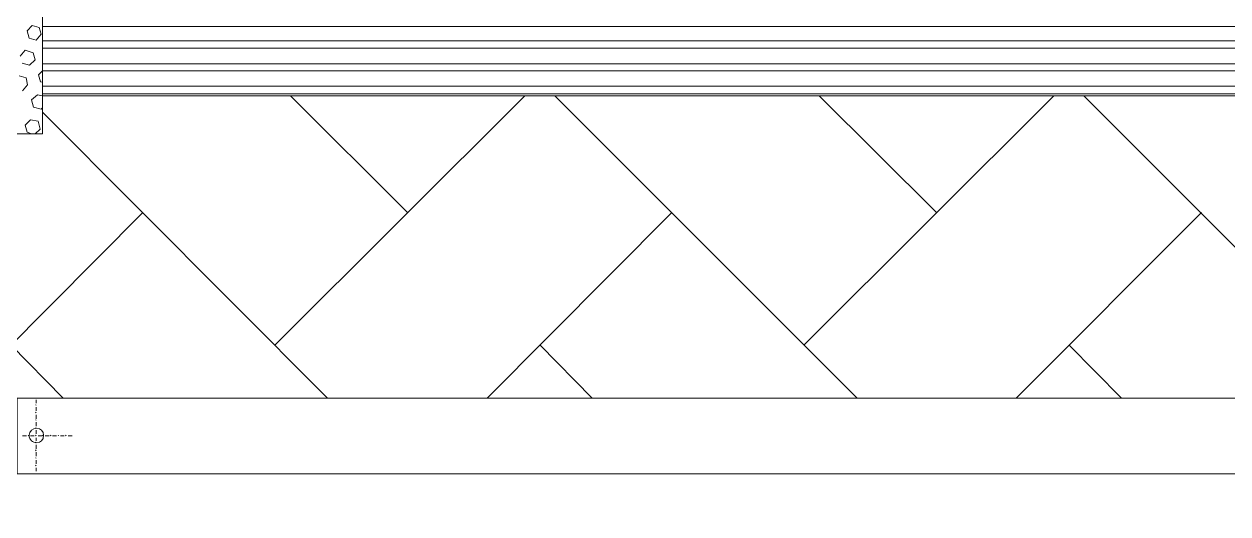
# Model space of a CAD drawing. Header units: millimetres. Extents: x 2928 to 3112, y 1220 to 1280.
# Drawn here: x 2957.231 to 2961.252, y 1262.905 to 1264.54 of the extents above; entities that cross this region are included whole.
import ezdxf

# ---------------------------------------------------------------- set-up
doc = ezdxf.new("R2010")
doc.units = ezdxf.units.MM

msp = doc.modelspace()

# ---------------------------------------------------------------- linework, layer by layer
at = {"color": 7, "linetype": 'Continuous', "lineweight": 5, "true_color": 0x000007}
msp.add_lwpolyline([(2957.29321, 1264.17395), (2954.77318, 1264.17395), (2954.77318, 1264.67729), (2957.29321, 1264.67729)], close=True, dxfattribs=at)
at = {"color": 9, "linetype": 'Continuous', "lineweight": 13, "true_color": 0xbababa}
for points in [[(2957.24154, 1264.51729), (2957.25821, 1264.53562), (2957.25821, 1264.53562)], [(2957.24821, 1264.49229), (2957.24154, 1264.51729), (2957.24154, 1264.51729)], [(2957.28155, 1264.52895), (2957.25821, 1264.53562), (2957.25821, 1264.53562)], [(2957.28821, 1264.50562), (2957.28155, 1264.52895), (2957.28155, 1264.52895)], [(2957.29321, 1264.53229), (2983.03191, 1264.53229), (2983.03191, 1264.53229)], [(2957.27155, 1264.48562), (2957.24821, 1264.49229), (2957.24821, 1264.49229)], [(2957.27155, 1264.48562), (2957.28821, 1264.50562), (2957.28821, 1264.50562)], [(2957.29321, 1264.48395), (2983.03191, 1264.48395), (2983.03191, 1264.48395)], [(2957.21821, 1264.43229), (2957.23488, 1264.45229), (2957.23488, 1264.45229)], [(2957.26155, 1264.44395), (2957.23488, 1264.45229), (2957.23488, 1264.45229)], [(2957.26821, 1264.42062), (2957.26155, 1264.44395), (2957.26155, 1264.44395)], [(2957.29321, 1264.45895), (2983.03191, 1264.45895), (2983.03191, 1264.45895)], [(2957.24988, 1264.40229), (2957.22488, 1264.40895), (2957.22488, 1264.40895)], [(2957.24988, 1264.40229), (2957.26821, 1264.42062), (2957.26821, 1264.42062)], [(2957.29321, 1264.40729), (2983.03191, 1264.40729), (2983.03191, 1264.40729)], [(2957.23821, 1264.36062), (2957.21488, 1264.36728), (2957.21488, 1264.36728)], [(2957.24321, 1264.33728), (2957.23821, 1264.36062), (2957.23821, 1264.36062)], [(2957.27988, 1264.37062), (2957.29321, 1264.38395), (2957.29321, 1264.38395)], [(2957.28655, 1264.34728), (2957.27988, 1264.37062), (2957.27988, 1264.37062)], [(2957.29321, 1264.38395), (2983.03191, 1264.38395), (2983.03191, 1264.38395)], [(2957.22654, 1264.31728), (2957.24321, 1264.33728), (2957.24321, 1264.33728)], [(2957.29321, 1264.34562), (2957.28655, 1264.34728), (2957.28655, 1264.34728)], [(2957.29321, 1264.33228), (2983.03191, 1264.33228), (2983.03191, 1264.33228)], [(2957.25654, 1264.28728), (2957.27655, 1264.30395), (2957.27655, 1264.30395)], [(2957.26321, 1264.26228), (2957.25654, 1264.28728), (2957.25654, 1264.28728)], [(2957.29321, 1264.30062), (2957.27655, 1264.30395), (2957.27655, 1264.30395)], [(2957.29321, 1264.30728), (2983.03191, 1264.30728), (2983.03191, 1264.30728)], [(2958.06989, 1263.46894), (2958.90324, 1264.30062), (2958.90324, 1264.30062)], [(2958.51156, 1263.91061), (2958.12156, 1264.30062), (2958.12156, 1264.30062)], [(2960.01325, 1263.2906), (2959.00324, 1264.30062), (2959.00324, 1264.30062)], [(2959.83658, 1263.46894), (2960.66993, 1264.30062), (2960.66993, 1264.30062)], [(2960.27825, 1263.91061), (2959.88658, 1264.30062), (2959.88658, 1264.30062)], [(2961.77994, 1263.2906), (2960.76993, 1264.30062), (2960.76993, 1264.30062)], [(2957.28821, 1264.25562), (2957.26321, 1264.26228), (2957.26321, 1264.26228)], [(2957.28821, 1264.25562), (2957.29321, 1264.26062), (2957.29321, 1264.26062)], [(2958.24489, 1263.2906), (2957.29321, 1264.24562), (2957.29321, 1264.24562)], [(2957.23488, 1264.20228), (2957.25321, 1264.22062), (2957.25321, 1264.22062)], [(2957.24154, 1264.17895), (2957.23488, 1264.20228), (2957.23488, 1264.20228)], [(2957.27821, 1264.21562), (2957.25321, 1264.22062), (2957.25321, 1264.22062)], [(2957.28488, 1264.18895), (2957.27821, 1264.21562), (2957.27821, 1264.21562)], [(2957.25654, 1264.17395), (2957.24154, 1264.17895), (2957.24154, 1264.17895)], [(2957.26821, 1264.17395), (2957.28488, 1264.18895), (2957.28488, 1264.18895)], [(2957.01154, 1263.2906), (2957.62822, 1263.91061), (2957.62822, 1263.91061)], [(2958.77823, 1263.2906), (2959.39491, 1263.91061), (2959.39491, 1263.91061)], [(2960.54493, 1263.2906), (2961.16327, 1263.91061), (2961.16327, 1263.91061)], [(2957.36155, 1263.2906), (2957.18654, 1263.46894), (2957.18654, 1263.46894)], [(2959.12824, 1263.2906), (2958.95324, 1263.46894), (2958.95324, 1263.46894)], [(2960.8966, 1263.2906), (2960.71993, 1263.46894), (2960.71993, 1263.46894)]]:
    msp.add_lwpolyline(points, dxfattribs=at)
at = {"color": 7, "linetype": 'Continuous', "lineweight": 5, "true_color": 0x000007}
msp.add_lwpolyline([(2983.03191, 1264.30062), (2957.29321, 1264.30062), (2957.29321, 1264.30062)], dxfattribs=at)
at = {"color": 252, "linetype": 'Continuous', "lineweight": 13, "true_color": 0x989898}
msp.add_lwpolyline([(2982.2769, 1240.06027), (2940.24797, 1240.06027), (2940.24797, 1263.2906), (2982.2769, 1263.2906)], close=True, dxfattribs=at)
at = {"color": 7, "linetype": 'Continuous', "lineweight": 20, "true_color": 0x000007}
msp.add_lwpolyline([(2957.20821, 1263.03893), (2982.02523, 1263.03893), (2982.02523, 1240.31361), (2957.20821, 1240.31361), (2957.20821, 1240.06027), (2982.2769, 1240.06027), (2982.2769, 1263.2906), (2957.20821, 1263.2906)], close=True, dxfattribs=at)
at = {"color": 252, "linetype": 'Continuous', "lineweight": 13, "true_color": 0x989898}
for points in [[(2957.27155, 1263.2856), (2957.27155, 1263.27394), (2957.27155, 1263.27394)], [(2957.27155, 1263.26727), (2957.26988, 1263.26894), (2957.26988, 1263.26894)], [(2957.27155, 1263.24227), (2957.26988, 1263.24394), (2957.26988, 1263.24394)], [(2957.27155, 1263.2606), (2957.27155, 1263.24894), (2957.27155, 1263.24894)], [(2957.27155, 1263.2356), (2957.27155, 1263.22227), (2957.27155, 1263.22227)], [(2957.27155, 1263.21727), (2957.26988, 1263.21893), (2957.26988, 1263.21893)], [(2957.27155, 1263.1906), (2957.26988, 1263.19227), (2957.26988, 1263.19227)], [(2957.27155, 1263.2106), (2957.27155, 1263.19727), (2957.27155, 1263.19727)], [(2957.23988, 1263.1656), (2957.22654, 1263.1656), (2957.22654, 1263.1656)], [(2957.24654, 1263.1656), (2957.24488, 1263.16727), (2957.24488, 1263.16727)], [(2957.26488, 1263.1656), (2957.25321, 1263.1656), (2957.25321, 1263.1656)], [(2957.27155, 1263.1656), (2957.26988, 1263.16727), (2957.26988, 1263.16727)], [(2957.27155, 1263.1656), (2957.26988, 1263.16727), (2957.26988, 1263.16727)], [(2957.27155, 1263.18393), (2957.27155, 1263.17227), (2957.27155, 1263.17227)], [(2957.27155, 1263.15893), (2957.27155, 1263.14893), (2957.27155, 1263.14893)], [(2957.29155, 1263.1656), (2957.27821, 1263.1656), (2957.27821, 1263.1656)], [(2957.29488, 1263.1656), (2957.29321, 1263.16727), (2957.29321, 1263.16727)], [(2957.31488, 1263.1656), (2957.30155, 1263.1656), (2957.30155, 1263.1656)], [(2957.32155, 1263.1656), (2957.31821, 1263.16727), (2957.31821, 1263.16727)], [(2957.33988, 1263.1656), (2957.32655, 1263.1656), (2957.32655, 1263.1656)], [(2957.34655, 1263.1656), (2957.34488, 1263.16727), (2957.34488, 1263.16727)], [(2957.36488, 1263.1656), (2957.35321, 1263.1656), (2957.35321, 1263.1656)], [(2957.37155, 1263.1656), (2957.36988, 1263.16727), (2957.36988, 1263.16727)], [(2957.39155, 1263.1656), (2957.37821, 1263.1656), (2957.37821, 1263.1656)], [(2957.27155, 1263.14227), (2957.26988, 1263.14393), (2957.26988, 1263.14393)], [(2957.27155, 1263.1156), (2957.26988, 1263.11893), (2957.26988, 1263.11893)], [(2957.27155, 1263.1356), (2957.27155, 1263.12227), (2957.27155, 1263.12227)], [(2957.27155, 1263.1106), (2957.27155, 1263.09727), (2957.27155, 1263.09727)], [(2957.27155, 1263.0906), (2957.26988, 1263.09227), (2957.26988, 1263.09227)], [(2957.27155, 1263.08393), (2957.27155, 1263.07227), (2957.27155, 1263.07227)], [(2957.27155, 1263.0656), (2957.26988, 1263.06727), (2957.26988, 1263.06727)], [(2957.27155, 1263.05893), (2957.27155, 1263.04727), (2957.27155, 1263.04727)]]:
    msp.add_lwpolyline(points, dxfattribs=at)
at = {"color": 7, "linetype": 'Continuous', "lineweight": 20, "true_color": 0x000007}
msp.add_open_spline([(2957.29655, 1263.16727), (2957.29655, 1263.1806), (2957.28655, 1263.1906), (2957.27321, 1263.1906), (2957.27321, 1263.1906), (2957.25988, 1263.1906), (2957.24821, 1263.1806), (2957.24821, 1263.16727), (2957.24821, 1263.16727), (2957.24821, 1263.15227), (2957.25988, 1263.14227), (2957.27321, 1263.14227), (2957.27321, 1263.14227), (2957.28655, 1263.14227), (2957.29655, 1263.15227), (2957.29655, 1263.16727)], degree=3, knots=[0, 0, 0, 0, 0.0625, 0.0625, 0.0625, 0.0625, 0.125, 0.125, 0.125, 0.125, 0.1875, 0.1875, 0.1875, 0.1875, 1, 1, 1, 1], dxfattribs=at)

doc.saveas('drawing.dxf')
